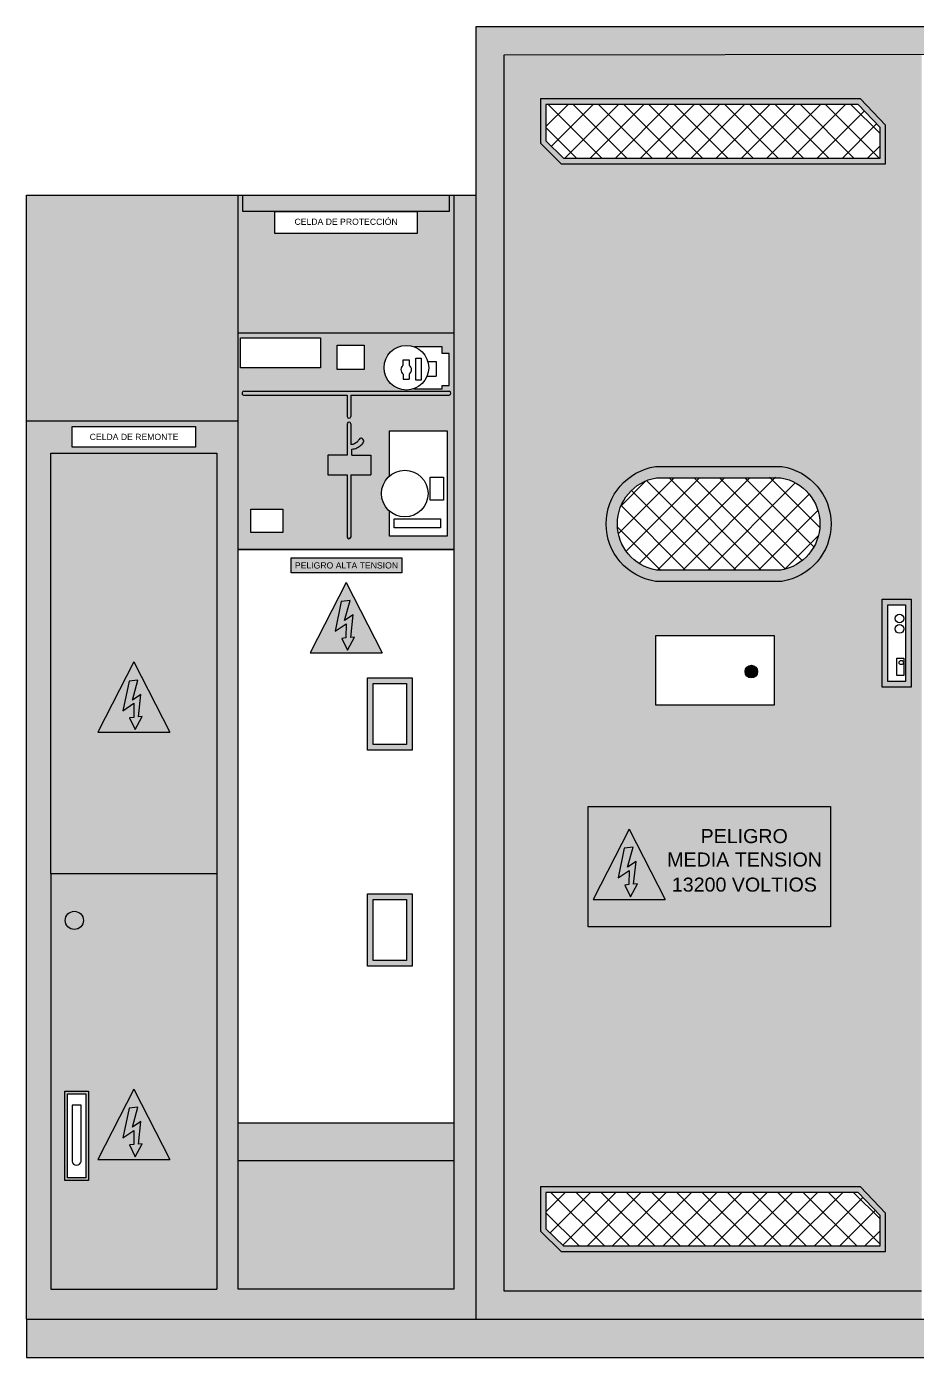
# Model space of a CAD drawing. Header units: metres. Extents: x 81 to 650, y -25 to 177.
# Drawn here: x 235.554 to 237.138, y 34.676 to 37.044 of the extents above; entities that cross this region are included whole.
import ezdxf

# ---------------------------------------------------------------- set-up
doc = ezdxf.new("R2010")
doc.units = ezdxf.units.M
doc.layers.add('EQUIPOS', color=7, linetype='Continuous', true_color=0xc7c7c7)
doc.layers.add('RE80', color=7, linetype='Continuous', lineweight=15)
doc.styles.add('ROMANS', font='arial.ttf')
pattern_1 = [(45, (150.3793699838491, -138.0478908031849), (-0.02245064030267288, 0.02245064030267288), []), (135, (150.3793699838491, -138.0478908031849), (-0.02245064030267288, -0.02245064030267288), [])]

msp = doc.modelspace()

# ---------------------------------------------------------------- hatches: boundary and pattern name
at = {"transparency": 33554687}
h = msp.add_hatch(color=256, dxfattribs=at)
h.dxf.hatch_style = 1
h.paths.add_polyline_path([(237.0830072694893, 36.86834268693443), (237.0382403667734, 36.91530922995264), (236.4685324828207, 36.91530922995264), (236.4685324828207, 36.83646927154896), (236.5056917099266, 36.79990516243629), (237.0830072694893, 36.79990516243629)])
h.paths.add_polyline_path([(236.4785324828207, 36.84065877211378), (236.4785324828207, 36.90530922995265), (237.0339570870636, 36.90530922995265), (237.0730072694893, 36.86434030064333), (237.0730072694893, 36.80990516243628), (236.5097866387147, 36.80990516243628)], flags=16)
h = msp.add_hatch(dxfattribs=at)
h.set_pattern_fill('ANSI37', color=256, scale=0.01)
h.set_pattern_definition(pattern_1)
h.paths.add_polyline_path([(237.0339570870636, 36.90530922995265), (236.4785324828207, 36.90530922995265), (236.4785324828207, 36.84065877211378), (236.5097866387147, 36.80990516243628), (237.0730072694893, 36.80990516243628), (237.0730072694893, 36.86434030064333)])
h = msp.add_hatch(color=102, dxfattribs=at)
h.dxf.hatch_style = 1
h.paths.add_polyline_path([(236.3064889460361, 36.74391573865506), (235.9391217756306, 36.74391573865506), (235.9391217756306, 36.71494223326943), (236.3064889460361, 36.71494223326943)])
h = msp.add_hatch(color=256, dxfattribs=at)
h.dxf.hatch_style = 1
h.paths.add_polyline_path([(236.3064576469755, 36.39490400174589), (235.9405605777322, 36.39490400174589, 1), (235.9414222704338, 36.38823458382842), (236.124573872288, 36.38823458382842), (236.124573872288, 36.35000212096384, 0.8736525840316934), (236.1312377152445, 36.34996097235413), (236.1312377152445, 36.38819343521868), (236.3064164983656, 36.38824015878947, 0.8736525840051664)])
h = msp.add_hatch(color=256, dxfattribs=at)
h.dxf.hatch_style = 1
edge = h.paths.add_edge_path()
edge.add_line((236.1670194155371, 36.28143616645548), (236.1330706203156, 36.28143616645548))
edge.add_line((236.1330706203156, 36.28143616645548), (236.1330706203156, 36.29206058188095))
edge.add_spline(control_points=[(236.1330706203156, 36.29206058188095), (236.1346454971145, 36.29224892178277), (236.1393271201459, 36.29280879822701), (236.1459906863037, 36.29593621308274), (236.1512757765374, 36.30056956011188), (236.1536178042597, 36.3042340996621), (236.1547420614943, 36.30720297202657), (236.1529078154449, 36.30967855504429), (236.1505159927561, 36.31189891082755), (236.1467301924179, 36.31103272687332), (236.1447623853236, 36.30720623888712), (236.140956311156, 36.30309188026374), (236.1359488412291, 36.30057054173307), (236.1323975634593, 36.30026858523462), (236.1313024200043, 36.30017546785422)], knot_values=[0, 0, 0, 0, 0.004744850400490663, 0.01410497692899105, 0.02157267402744764, 0.02540063675111798, 0.02728628536897899, 0.03053895252552371, 0.03368873879008212, 0.03656794321035224, 0.04062235776694156, 0.04599211527873268, 0.05337108997953751, 0.0566612340890307, 0.0566612340890307, 0.0566612340890307, 0.0566612340890307], degree=3, periodic=0)
edge.add_line((236.1313024200043, 36.30017546785419), (236.1313024200043, 36.33735050959106))
edge.add_arc((236.1279677110456, 36.33691966324025), 0.003362426566850112, 7.361865679523738, 171.9305511075677)
edge.add_line((236.1246385770479, 36.33739165820077), (236.1246385770479, 36.28143616645548))
edge.add_line((236.1246385770479, 36.28143616645548), (236.0905232819588, 36.28143616645548))
edge.add_line((236.0905232819588, 36.28143616645548), (236.0905232819588, 36.24642829648235))
edge.add_line((236.0905232819588, 36.24642829648235), (236.1246385770479, 36.24642829648235))
edge.add_line((236.1246385770479, 36.24642829648235), (236.1246385770479, 36.13549457645195))
edge.add_arc((236.1279732860066, 36.13592542280276), 0.003362426566849572, 187.3618656795237, 352.8459838771693)
edge.add_line((236.1313095359834, 36.1355066764477), (236.1313095359834, 36.24644039647816))
edge.add_line((236.1313095359834, 36.24644039647816), (236.1670194155371, 36.24644039647816))
edge.add_line((236.1670194155371, 36.24644039647816), (236.1670194155371, 36.28143616645548))
h = msp.add_hatch(color=256, dxfattribs=at)
h.dxf.hatch_style = 1
h.paths.add_polyline_path([(236.8982095323273, 36.26100024014312), (236.6733682337948, 36.26100024014312, 0.859913284335704), (236.6733682337948, 36.05680292269517), (236.8982095323273, 36.05680292269511, 0.8599132843357048)])
h.paths.add_polyline_path([(236.8966216486902, 36.24100024014311, -0.8451280162807256), (236.8966216486902, 36.07680292269512), (236.6749561174319, 36.07680292269518, -0.8451280162806809), (236.6749561174319, 36.24100024014311)], flags=16)
h = msp.add_hatch(dxfattribs=at)
h.set_pattern_fill('ANSI37', color=256, scale=0.01)
h.set_pattern_definition(pattern_1)
h.paths.add_polyline_path([(236.6749561174319, 36.24100024014311, 1), (236.702715699756, 36.07680292269517), (236.8966216486902, 36.07680292269512, 1), (236.8688620663661, 36.24100024014311)])
h = msp.add_hatch(color=2, dxfattribs=at)
h.dxf.hatch_style = 1
h.paths.add_polyline_path([(236.221920720832, 36.07166830692944), (236.221920720832, 36.09843176597411), (236.0249676389947, 36.09843176597411), (236.0249676389947, 36.07166830692944)])
h = msp.add_hatch(color=2, dxfattribs=at)
h.dxf.hatch_style = 1
h.paths.add_polyline_path([(236.1228053608334, 36.05495154716147), (236.0587252006103, 35.92972821301493), (236.1868855210564, 35.92972821301493)])
h.paths.add_polyline_path([(236.1032497027095, 35.968098814706), (236.1143155149269, 36.02101999028758), (236.1299950147189, 36.02268855597134), (236.12026105403, 35.98705952379461), (236.1354956885097, 35.99730011744413), (236.1309617802501, 35.95701317056046), (236.1379104371088, 35.95775262593443), (236.1252516517819, 35.93459264414278), (236.1153265296785, 35.95538567541956), (236.1225974796529, 35.95615942826734), (236.122986554246, 35.98135567224639)], flags=16)
h = msp.add_hatch(color=256, dxfattribs=at)
h.dxf.hatch_style = 1
h.paths.add_polyline_path([(236.1299950147189, 36.02268855597134), (236.1143155149269, 36.02101999028758), (236.1032497027095, 35.968098814706), (236.122986554246, 35.98135567224639), (236.1225974796529, 35.95615942826734), (236.1153265296785, 35.95538567541956), (236.1252516517819, 35.93459264414278), (236.1379104371088, 35.95775262593443), (236.1309617802501, 35.95701317056046), (236.1354956885097, 35.99730011744413), (236.12026105403, 35.98705952379461)])
h = msp.add_hatch(color=256, dxfattribs=at)
h.dxf.hatch_style = 1
h.paths.add_polyline_path([(237.1286687045765, 36.02516852452738), (237.0768784946752, 36.02516852452738), (237.0768784946752, 35.86838570468077), (237.1286687045765, 35.86838570468077)])
h.paths.add_polyline_path([(237.0868784946751, 36.01516852452738), (237.1186687045765, 36.01516852452738), (237.1186687045765, 35.87838570468077), (237.0868784946751, 35.87838570468077)], flags=16)
h.paths.add_polyline_path([(237.103147686047, 35.92005725760583), (237.1157133532492, 35.92005725760583), (237.1157133532492, 35.88955896599518), (237.103147686047, 35.88955896599518)], flags=0)
h.paths.add_polyline_path([(237.1145959178472, 35.91232547661636, -1), (237.1070668581461, 35.91232547661636, -1)], flags=0)
h.paths.add_polyline_path([(237.1000426022326, 35.97207118445701, -1), (237.1153744984487, 35.97207118445701, -1)], flags=0)
h.paths.add_polyline_path([(237.1000426022326, 35.99055995085016, -1), (237.1153744984487, 35.99055995085016, -1)], flags=0)
h = msp.add_hatch(color=2, dxfattribs=at)
h.dxf.hatch_style = 1
h.paths.add_polyline_path([(235.6809815098948, 35.78816590497814), (235.8091418303409, 35.78816590497814), (235.7450616701178, 35.91338923912468)])
h.paths.add_polyline_path([(235.725506011994, 35.82653650666921), (235.7365718242114, 35.8794576822508), (235.7522513240034, 35.88112624793456), (235.7425173633145, 35.84549721575783), (235.7577519977942, 35.85573780940734), (235.7532180895346, 35.81545086252368), (235.7601667463933, 35.81619031789765), (235.7475079610663, 35.793030336106), (235.737582838963, 35.81382336738278), (235.7448537889374, 35.81459712023056), (235.7452428635304, 35.83979336420961)], flags=16)
h = msp.add_hatch(color=256, dxfattribs=at)
h.dxf.hatch_style = 1
h.paths.add_polyline_path([(236.8552846357221, 35.89629128091696, 1), (236.832901872475, 35.89629128091696, 1)])
h = msp.add_hatch(color=256, dxfattribs=at)
h.dxf.hatch_style = 1
h.paths.add_polyline_path([(235.725506011994, 35.82653650666921), (235.7452428635304, 35.83979336420961), (235.7448537889374, 35.81459712023056), (235.737582838963, 35.81382336738278), (235.7475079610663, 35.793030336106), (235.7601667463933, 35.81619031789765), (235.7532180895346, 35.81545086252368), (235.7577519977942, 35.85573780940734), (235.7425173633145, 35.84549721575783), (235.7522513240034, 35.88112624793456), (235.7365718242114, 35.8794576822508)])
h = msp.add_hatch(color=256, dxfattribs=at)
h.dxf.hatch_style = 1
h.paths.add_polyline_path([(236.2402791029142, 35.88524822020474), (236.1612014583839, 35.88524822020474), (236.1612014583839, 35.75652335947541), (236.2402791029142, 35.75652335947541)])
h.paths.add_polyline_path([(236.1712014583838, 35.87524822020475), (236.2302791029142, 35.87524822020475), (236.2302791029142, 35.7665233594754), (236.1712014583838, 35.7665233594754)], flags=16)
h = msp.add_hatch(color=2, dxfattribs=at)
h.dxf.hatch_style = 1
h.paths.add_polyline_path([(236.5536730552642, 35.44186793910393), (236.9848532919016, 35.44186793910393), (236.9848532919016, 35.65612668762975), (236.5536730552642, 35.65612668762975)])
h.paths.add_polyline_path([(236.6264462207455, 35.61599102467932), (236.6905263809685, 35.49076769053278), (236.5623660605224, 35.49076769053278)], flags=16)
h.paths.add_polyline_path([(236.6179563748391, 35.58205946780544), (236.6336358746311, 35.58372803348919), (236.6239019139421, 35.54809900131247), (236.6391365484218, 35.55833959496198), (236.6346026401622, 35.51805264807831), (236.641551297021, 35.51879210345228), (236.628892511694, 35.49563212166063), (236.6189673895907, 35.51642515293742), (236.6262383395651, 35.51719890578519), (236.6266274141581, 35.54239514976425), (236.6068905626217, 35.52913829222385)], flags=0)
h = msp.add_hatch(color=2, dxfattribs=at)
h.dxf.hatch_style = 1
h.paths.add_polyline_path([(236.6264462207455, 35.61599102467932), (236.5623660605224, 35.49076769053278), (236.6905263809685, 35.49076769053278)])
h.paths.add_polyline_path([(236.6068905626217, 35.52913829222385), (236.6179563748391, 35.58205946780544), (236.6336358746311, 35.58372803348919), (236.6239019139421, 35.54809900131247), (236.6391365484218, 35.55833959496198), (236.6346026401622, 35.51805264807831), (236.641551297021, 35.51879210345228), (236.628892511694, 35.49563212166063), (236.6189673895907, 35.51642515293742), (236.6262383395651, 35.51719890578519), (236.6266274141581, 35.54239514976425)], flags=16)
h = msp.add_hatch(color=256, dxfattribs=at)
h.dxf.hatch_style = 1
h.paths.add_polyline_path([(236.6391365484218, 35.55833959496198), (236.6239019139421, 35.54809900131247), (236.6336358746311, 35.58372803348919), (236.6179563748391, 35.58205946780544), (236.6068905626217, 35.52913829222385), (236.6266274141581, 35.54239514976425), (236.6262383395651, 35.51719890578519), (236.6189673895907, 35.51642515293742), (236.628892511694, 35.49563212166063), (236.641551297021, 35.51879210345228), (236.6346026401622, 35.51805264807831)])
h = msp.add_hatch(color=256, dxfattribs=at)
h.dxf.hatch_style = 1
h.paths.add_polyline_path([(236.2402791029142, 35.50083786803183), (236.1612014583839, 35.50083786803183), (236.1612014583839, 35.3721130073025), (236.2402791029142, 35.3721130073025)])
h.paths.add_polyline_path([(236.1712014583838, 35.49083786803184), (236.2302791029142, 35.49083786803184), (236.2302791029142, 35.38211300730249), (236.1712014583838, 35.38211300730249)], flags=16)
h = msp.add_hatch(color=256, dxfattribs=at)
h.dxf.hatch_style = 1
h.paths.add_polyline_path([(235.6230301487518, 35.45352799218477, 1), (235.655376415105, 35.45352799218477, 1)])
h = msp.add_hatch(color=256, dxfattribs=at)
h.dxf.hatch_style = 1
h.paths.add_polyline_path([(235.6646271460117, 35.14991942019321), (235.6220983946579, 35.14991942019321), (235.6220983946579, 34.9905379176663), (235.6646271460117, 34.9905379176663)])
h.paths.add_polyline_path([(235.6596271460117, 35.14491942019322), (235.6596271460117, 34.9955379176663), (235.6270983946579, 34.9955379176663), (235.6270983946579, 35.14491942019322)], flags=16)
h.paths.add_polyline_path([(235.6512749769681, 35.12496169575115), (235.6512749769681, 35.02468211609778, -0.8191559307751446), (235.6350080541962, 35.02468211609778), (235.6350080541962, 35.12496169575115)], flags=0)
h = msp.add_hatch(color=2, dxfattribs=at)
h.dxf.hatch_style = 1
h.paths.add_polyline_path([(235.6809815098948, 35.02822753492569), (235.8091418303409, 35.02822753492569), (235.7450616701178, 35.15345086907223)])
h.paths.add_polyline_path([(235.725506011994, 35.06659813661676), (235.7365718242114, 35.11951931219835), (235.7522513240034, 35.12118787788211), (235.7425173633145, 35.08555884570538), (235.7577519977942, 35.09579943935489), (235.7532180895346, 35.05551249247122), (235.7601667463933, 35.0562519478452), (235.7475079610663, 35.03309196605355), (235.737582838963, 35.05388499733033), (235.7448537889374, 35.05465875017811), (235.7452428635304, 35.07985499415716)], flags=16)
h = msp.add_hatch(color=256, dxfattribs=at)
h.dxf.hatch_style = 1
h.paths.add_polyline_path([(235.725506011994, 35.06659813661676), (235.7452428635304, 35.07985499415716), (235.7448537889374, 35.05465875017811), (235.737582838963, 35.05388499733033), (235.7475079610663, 35.03309196605355), (235.7601667463933, 35.0562519478452), (235.7532180895346, 35.05551249247122), (235.7577519977942, 35.09579943935489), (235.7425173633145, 35.08555884570538), (235.7522513240034, 35.12118787788211), (235.7365718242114, 35.11951931219835)])
h = msp.add_hatch(color=256, dxfattribs=at)
h.dxf.hatch_style = 1
h.paths.add_polyline_path([(236.3145867828614, 35.09343712154498), (235.9310239388053, 35.09343712154498), (235.9310239388053, 35.02644854625157), (236.3145867828614, 35.02644854625157)])
h = msp.add_hatch(color=256, dxfattribs=at)
h.dxf.hatch_style = 1
h.paths.add_polyline_path([(237.0382403667734, 34.9796487353766), (236.4685324828207, 34.9796487353766), (236.4685324828207, 34.90080877697292), (236.5056917099266, 34.86424466786025), (237.0830072694893, 34.86424466786025), (237.0830072694893, 34.93268219235839)])
h.paths.add_polyline_path([(237.0339570870636, 34.96964873537661), (237.0730072694893, 34.92867980606729), (237.0730072694893, 34.87424466786024), (236.5097866387147, 34.87424466786024), (236.4785324828207, 34.90499827753774), (236.4785324828207, 34.96964873537661)], flags=16)
h = msp.add_hatch(dxfattribs=at)
h.set_pattern_fill('ANSI37', color=256, scale=0.01)
h.set_pattern_definition(pattern_1)
h.paths.add_polyline_path([(237.0339570870636, 34.96964873537661), (236.4785324828207, 34.96964873537661), (236.4785324828207, 34.90499827753774), (236.5097866387147, 34.87424466786024), (237.0730072694893, 34.87424466786024), (237.0730072694893, 34.92867980606729)])
at = {"layer": 'EQUIPOS', "transparency": 33554687}
h = msp.add_hatch(color=256, dxfattribs=at)
h.dxf.hatch_style = 1
h.paths.add_polyline_path([(237.1468734495643, 36.99501712966149), (236.4042242064506, 36.99391573865506), (236.4042242064506, 36.74391573865506), (236.4042242064506, 34.79391573865507), (237.1468734495643, 34.79391573865507)], flags=17)
h.paths.add_polyline_path([(236.5056917099266, 36.79990516243629), (236.4685324828207, 36.83646927154896), (236.4685324828207, 36.91530922995264), (237.0382403667734, 36.91530922995264), (237.0830072694893, 36.86834268693443), (237.0830072694893, 36.79990516243629)], flags=16)
h.paths.add_polyline_path([(236.5097866387147, 36.80990516243628), (236.4785324828207, 36.84065877211378), (236.4785324828207, 36.90530922995265), (237.0339570870636, 36.90530922995265), (237.0730072694893, 36.86434030064333), (237.0730072694893, 36.80990516243628)], flags=0)
edge = h.paths.add_edge_path(flags=16)
edge.add_line((236.6733682337948, 36.26100024014312), (236.8982095323273, 36.26100024014312))
edge.add_arc((236.8827418575281, 36.15890158141912), 0.1032636677487939, -81.3853496685656, 81.3853496685656, ccw=False)
edge.add_line((236.8982095323273, 36.05680292269511), (236.6733682337948, 36.05680292269517))
edge.add_arc((236.688835908594, 36.15890158141914), 0.1032636677487658, 98.61465033143668, 261.38534966856326, ccw=False)
edge = h.paths.add_edge_path(flags=0)
edge.add_line((236.6749561174319, 36.24100024014311), (236.8966216486902, 36.24100024014311))
edge.add_arc((236.8827418575281, 36.15890158141912), 0.08326366774879478, -80.40417783940842, 80.40417783940842, ccw=False)
edge.add_line((236.8966216486902, 36.07680292269512), (236.6749561174319, 36.07680292269518))
edge.add_arc((236.6888359085939, 36.15890158141914), 0.08326366774876201, 99.59582216059482, 260.40417783942445, ccw=False)
h.paths.add_polyline_path([(236.6741463226911, 35.96035620815911), (236.8847474214251, 35.96035620815911), (236.8847474214251, 35.83653953721938), (236.6741463226911, 35.83653953721938)], flags=16)
edge = h.paths.add_edge_path(flags=0)
edge.add_arc((236.8440932540985, 35.89629128091696), 0.01119138162357558, 0, 360)
h.paths.add_polyline_path([(237.0768784946752, 36.02516852452738), (237.1286687045765, 36.02516852452738), (237.1286687045765, 35.86838570468077), (237.0768784946752, 35.86838570468077)], flags=16)
h.paths.add_polyline_path([(237.0868784946751, 36.01516852452738), (237.1186687045765, 36.01516852452738), (237.1186687045765, 35.87838570468077), (237.0868784946751, 35.87838570468077)], flags=0)
edge = h.paths.add_edge_path(flags=0)
edge.add_arc((237.1077085503406, 35.99055995085017), 0.007665948108041221, 0, 360)
edge = h.paths.add_edge_path(flags=0)
edge.add_arc((237.1077085503406, 35.97207118445702), 0.007665948108041221, 0, 360)
h.paths.add_polyline_path([(237.103147686047, 35.92005725760583), (237.1157133532492, 35.92005725760583), (237.1157133532492, 35.88955896599518), (237.103147686047, 35.88955896599518)], flags=0)
edge = h.paths.add_edge_path(flags=0)
edge.add_arc((237.1108313879967, 35.91232547661637), 0.003764529850542431, 0, 360)
h.paths.add_polyline_path([(236.9848532919016, 35.65612668762975), (236.9848532919016, 35.44186793910393), (236.5536730552642, 35.44186793910393), (236.5536730552642, 35.65612668762975)], flags=16)
h.paths.add_polyline_path([(236.6264462207455, 35.61599102467932), (236.6905263809685, 35.49076769053278), (236.5623660605224, 35.49076769053278)], flags=0)
h.paths.add_polyline_path([(236.6336358746311, 35.58372803348919), (236.6239019139421, 35.54809900131247), (236.6391365484218, 35.55833959496198), (236.6346026401622, 35.51805264807831), (236.641551297021, 35.51879210345228), (236.628892511694, 35.49563212166063), (236.6189673895907, 35.51642515293742), (236.6262383395651, 35.51719890578519), (236.6266274141581, 35.54239514976425), (236.6068905626217, 35.52913829222385), (236.6179563748391, 35.58205946780544)], flags=0)
h.paths.add_polyline_path([(237.0382403667734, 34.9796487353766), (237.0830072694893, 34.93268219235839), (237.0830072694893, 34.86424466786025), (236.5056917099266, 34.86424466786025), (236.4685324828207, 34.90080877697292), (236.4685324828207, 34.9796487353766)], flags=16)
h.paths.add_polyline_path([(237.0339570870636, 34.96964873537661), (237.0730072694893, 34.92867980606729), (237.0730072694893, 34.87424466786024), (236.5097866387147, 34.87424466786024), (236.4785324828207, 34.90499827753774), (236.4785324828207, 34.96964873537661)], flags=0)
h.paths.add_polyline_path([(236.4042242064506, 36.99391573865506), (238.342774917841, 36.99679071946038), (238.3426400779776, 34.79391573865507), (237.5488996899039, 34.79391573865507), (237.5488996899039, 34.74379364286108), (238.3926370068936, 34.74374199697758), (238.3927779688468, 37.04384164080173), (236.3542242064506, 37.04384164080173), (236.3542242064506, 36.74391573865506), (236.3542242064506, 34.74386676997018), (237.1468734495643, 34.74381825123142), (237.1468734495643, 34.79391573865507), (236.4042242064506, 34.79391573865507), (236.4042242064506, 36.74391573865506)])
h.paths.add_polyline_path([(236.6962871461462, 35.47799834249989), (236.9669897382335, 35.47799834249989), (236.9669897382335, 35.52951607783413), (236.6962871461462, 35.52951607783413)], flags=0)
h.paths.add_polyline_path([(236.6913345767202, 35.53132394657305), (236.9793802793122, 35.53132394657305), (236.9793802793122, 35.62495173193003), (236.6913345767202, 35.62495173193003)], flags=0)
h = msp.add_hatch(color=256, dxfattribs=at)
h.dxf.hatch_style = 1
h.paths.add_polyline_path([(235.9310239388053, 36.74391573865506), (235.5542242064506, 36.74391573865506), (235.5542242064506, 36.34249797400307), (235.9310239388053, 36.34249797400307)])
h = msp.add_hatch(color=256, dxfattribs=at)
h.dxf.hatch_style = 1
h.paths.add_polyline_path([(235.5542242064506, 36.34249797400307), (235.5542242064506, 34.74391573865506), (236.3542242064506, 34.74386676997018), (236.3542242064506, 36.74391573865506), (236.3145867828614, 36.74391573865506), (236.3145867828614, 36.11369139734995), (236.3145867828614, 34.79764101743848), (235.9310239388053, 34.79764101743848), (235.9310239388053, 36.11369139734995), (235.9310239388053, 36.34249797400307)])
h.paths.add_polyline_path([(235.5973337709396, 36.28512520059911), (235.892789569296, 36.28512520059911), (235.892789569296, 35.53665433216378), (235.892789569296, 34.79764101743848), (235.5973337709396, 34.79764101743848), (235.5973337709396, 35.53665433216378)], flags=16)
h.paths.add_polyline_path([(235.6351479926881, 36.33216567994091), (235.8549753475476, 36.33216567994091), (235.8549753475476, 36.29545749466126), (235.6351479926881, 36.29545749466126)], flags=16)
h.paths.add_polyline_path([(235.7450616701178, 35.91338923912468), (235.8091418303409, 35.78816590497814), (235.6809815098948, 35.78816590497814)], flags=0)
h.paths.add_polyline_path([(235.7365718242114, 35.8794576822508), (235.7522513240034, 35.88112624793456), (235.7425173633145, 35.84549721575783), (235.7577519977942, 35.85573780940734), (235.7532180895346, 35.81545086252368), (235.7601667463933, 35.81619031789765), (235.7475079610663, 35.793030336106), (235.737582838963, 35.81382336738278), (235.7448537889374, 35.81459712023056), (235.7452428635304, 35.83979336420961), (235.725506011994, 35.82653650666921)], flags=0)
h.paths.add_polyline_path([(235.655376415105, 35.45352799218477, -1), (235.6230301487518, 35.45352799218477, -1)], flags=0)
h.paths.add_polyline_path([(235.6220983946579, 35.14991942019321), (235.6646271460117, 35.14991942019321), (235.6646271460117, 34.9905379176663), (235.6220983946579, 34.9905379176663)], flags=0)
h.paths.add_polyline_path([(235.6270983946579, 35.14491942019322), (235.6596271460117, 35.14491942019322), (235.6596271460117, 34.9955379176663), (235.6270983946579, 34.9955379176663)], flags=0)
h.paths.add_polyline_path([(235.6350080541962, 35.12496169575115), (235.6512749769681, 35.12496169575115), (235.6512749769681, 35.02468211609778, -0.8191559307751446), (235.6350080541962, 35.02468211609778)], flags=0)
h.paths.add_polyline_path([(235.6637338812185, 36.30226676218494), (235.8271956820371, 36.30226676218494), (235.8271956820371, 36.324934565732), (235.6637338812185, 36.324934565732)], flags=8)
h = msp.add_hatch(color=256, dxfattribs=at)
h.dxf.hatch_style = 1
h.paths.add_polyline_path([(236.3145867828614, 36.74391573865506), (236.3064889460361, 36.74391573865506), (236.3064889460361, 36.71494223326943), (236.2493815370584, 36.71494223326943), (236.2493815370584, 36.67564041237156), (235.9962291846083, 36.67564041237156), (235.9962291846083, 36.71494223326943), (235.9391217756306, 36.71494223326943), (235.9391217756306, 36.74391573865506), (235.9310239388053, 36.74391573865506), (235.9310239388053, 36.49907172921382), (236.3145867828614, 36.49907172921382)])
h = msp.add_hatch(color=256, dxfattribs=at)
h.dxf.hatch_style = 1
h.paths.add_polyline_path([(236.3145867828614, 36.49907172921382), (235.9310239388053, 36.49907172921382), (235.9310239388053, 36.11369139734995), (236.3145867828614, 36.11369139734995)])
edge = h.paths.add_edge_path(flags=16)
edge.add_line((236.0905232819588, 36.28143616645548), (236.1246385770479, 36.28143616645548))
edge.add_line((236.1246385770479, 36.28143616645548), (236.1246385770479, 36.33739165820077))
edge.add_arc((236.1279677110456, 36.33691966324025), 0.003362426566850112, 7.361865679523703, 171.9305511075677, ccw=False)
edge.add_line((236.1313024200043, 36.33735050959106), (236.1313024200043, 36.30017546785422))
edge.add_spline(control_points=[(236.1313024200043, 36.30017546785422), (236.1323975634593, 36.3002685852346), (236.1359488412291, 36.30057054173304), (236.1409563111561, 36.30309188026376), (236.1447623853235, 36.30720623888713), (236.1467301924179, 36.31103272687332), (236.1505159927561, 36.31189891082757), (236.1529078154448, 36.30967855504429), (236.1547420614944, 36.30720297202663), (236.1536178042597, 36.30423409966208), (236.1512757765374, 36.30056956011188), (236.1459906863036, 36.29593621308274), (236.1393271201459, 36.29280879822702), (236.1346454971145, 36.29224892178281), (236.1330706203156, 36.29206058188095)], knot_values=[0, 0, 0, 0, 0.003290144109493193, 0.01066911881029802, 0.01603887632208915, 0.02009329087867846, 0.02297249529896252, 0.02612228156352093, 0.02937494872005907, 0.03126059733792007, 0.03508856006159043, 0.04255625716005752, 0.05191638368855791, 0.05666123408903453, 0.05666123408903453, 0.05666123408903453, 0.05666123408903453], degree=3, periodic=0)
edge.add_line((236.1330706203156, 36.29206058188095), (236.1330706203156, 36.28143616645548))
edge.add_line((236.1330706203156, 36.28143616645548), (236.1670194155371, 36.28143616645548))
edge.add_line((236.1670194155371, 36.28143616645548), (236.1670194155371, 36.24644039647816))
edge.add_line((236.1670194155371, 36.24644039647816), (236.1313095359834, 36.24644039647816))
edge.add_line((236.1313095359834, 36.24644039647816), (236.1313095359834, 36.1355066764477))
edge.add_arc((236.1279732860066, 36.13592542280276), 0.003362426566842412, 187.3618656795237, 352.8459838771392, ccw=False)
edge.add_line((236.1246385770479, 36.13549457645195), (236.1246385770479, 36.24642829648235))
edge.add_line((236.1246385770479, 36.24642829648235), (236.0905232819588, 36.24642829648235))
edge.add_line((236.0905232819588, 36.24642829648235), (236.0905232819588, 36.28143616645548))
h.paths.add_polyline_path([(236.0100020587811, 36.1852490464405), (236.0100020587811, 36.14400825070334), (235.9531042694265, 36.14400825070334), (235.9531042694265, 36.1852490464405)], flags=16)
h.paths.add_polyline_path([(235.9414222704338, 36.38823458382842, -1), (235.9405605777322, 36.39490400174589), (236.3064576469755, 36.39490400174589, -0.873652584005168), (236.3064164983656, 36.38824015878947), (236.1312377152445, 36.38819343521868), (236.1312377152445, 36.34996097235413, -0.8736525840316851), (236.124573872288, 36.35000212096384), (236.124573872288, 36.38823458382842)], flags=16)
h.paths.add_polyline_path([(236.1998204890767, 36.2439700717699), (236.1998204890767, 36.32444204519936), (236.3029850898536, 36.32444204519936), (236.3029850898536, 36.13733430307968), (236.1998204890767, 36.13733430307968), (236.1998204890767, 36.18183530182946, -0.2147873009421256), (236.1858292641889, 36.21290268679968, -0.2147873009421256)], flags=16)
h.paths.add_polyline_path([(235.9348123782891, 36.43642268962924), (235.9348123782891, 36.49012563816598), (236.0772087088747, 36.49012563816598), (236.0772087088747, 36.43642268962924)], flags=16)
h.paths.add_polyline_path([(236.1069338837908, 36.43358679001949), (236.1069338837908, 36.47703826140969), (236.1547825406153, 36.47703826140969), (236.1547825406153, 36.43358679001949)], flags=16)
h.paths.add_polyline_path([(236.2082784004822, 36.16785699772095), (236.2906291471252, 36.16785699772095), (236.2906291471252, 36.15216217110617), (236.2082784004822, 36.15216217110617)], flags=0)
h.paths.add_polyline_path([(236.1903096364647, 36.43691985545479, -0.5268539013026025), (236.2444473209966, 36.4740368008238), (236.2937307028441, 36.4740368008238), (236.2937307028441, 36.46240577618414), (236.3062073391662, 36.46240577618414), (236.3062073391662, 36.40523748766373), (236.2935979203527, 36.40523748766373), (236.2935979203527, 36.39943589672089), (236.2434589559961, 36.39943589672089, -0.5184205999322712)], flags=16)
h.paths.add_polyline_path([(236.2245875363735, 36.41681552789123), (236.2245875363735, 36.42554938392584, -0.5427585125799357), (236.2245875363735, 36.44143535936962), (236.2245875363735, 36.45123032287472), (236.2351775584299, 36.45123032287472), (236.2351775584299, 36.44125555625974, -0.5209790225333802), (236.2351775584299, 36.42572918703572), (236.2351775584299, 36.41681552789123)], flags=0)
h.paths.add_polyline_path([(236.2725293026722, 36.24233819071821), (236.296293541044, 36.24233819071821), (236.296293541044, 36.20095344999118), (236.2725293026722, 36.20095344999118)], flags=0)
h.paths.add_polyline_path([(236.2467670109946, 36.4148049586762), (236.2467670109946, 36.45371727872487), (236.2562860402675, 36.45371727872487), (236.2562860402675, 36.4148049586762)], flags=0)
h = msp.add_hatch(color=256, dxfattribs=at)
h.dxf.hatch_style = 1
h.paths.add_polyline_path([(235.892789569296, 36.28512520059911), (235.5973337709396, 36.28512520059911), (235.5973337709396, 35.53665433216378), (235.892789569296, 35.53665433216378)])
h.paths.add_polyline_path([(235.7450616701178, 35.91338923912468), (235.8091418303409, 35.78816590497814), (235.6809815098948, 35.78816590497814)], flags=16)
h.paths.add_polyline_path([(235.7365718242114, 35.8794576822508), (235.7522513240034, 35.88112624793456), (235.7425173633145, 35.84549721575783), (235.7577519977942, 35.85573780940734), (235.7532180895346, 35.81545086252368), (235.7601667463933, 35.81619031789765), (235.7475079610663, 35.793030336106), (235.737582838963, 35.81382336738278), (235.7448537889374, 35.81459712023056), (235.7452428635304, 35.83979336420961), (235.725506011994, 35.82653650666921)], flags=0)
h = msp.add_hatch(color=256, dxfattribs=at)
h.dxf.hatch_style = 1
h.paths.add_polyline_path([(235.892789569296, 35.53665433216378), (235.5973337709396, 35.53665433216378), (235.5973337709396, 34.79764101743848), (235.892789569296, 34.79764101743848)])
h.paths.add_polyline_path([(235.6646271460117, 35.14991942019321), (235.6646271460117, 34.9905379176663), (235.6220983946579, 34.9905379176663), (235.6220983946579, 35.14991942019321)], flags=16)
h.paths.add_polyline_path([(235.6596271460117, 35.14491942019322), (235.6596271460117, 34.9955379176663), (235.6270983946579, 34.9955379176663), (235.6270983946579, 35.14491942019322)], flags=0)
h.paths.add_polyline_path([(235.6512749769681, 35.12496169575115), (235.6512749769681, 35.02468211609778, -0.8191559307751446), (235.6350080541962, 35.02468211609778), (235.6350080541962, 35.12496169575115)], flags=0)
h.paths.add_polyline_path([(235.6230301487518, 35.45352799218477, -1), (235.655376415105, 35.45352799218477, -1)], flags=16)
h = msp.add_hatch(color=256, dxfattribs=at)
h.dxf.hatch_style = 1
h.paths.add_polyline_path([(236.3145867828614, 35.02644854625157), (235.9310239388053, 35.02644854625157), (235.9310239388053, 34.79764101743848), (236.3145867828614, 34.79764101743848)])
h = msp.add_hatch(color=256, dxfattribs=at)
h.dxf.hatch_style = 1
h.paths.add_polyline_path([(238.3926370068935, 34.74374199697758), (235.5542242064506, 34.74391573865506), (235.5542242064506, 34.6759852637033), (238.3926370068935, 34.6759852637033)])

# ---------------------------------------------------------------- linework, layer by layer
for p, q in [((236.3542242064506, 36.74391573865506), (236.3542242064506, 37.04384164080173)), ((236.4042242064506, 36.99391573865506), (238.342774917841, 36.99679071946038)), ((236.4042242064506, 36.74391573865506), (236.4042242064506, 36.99391573865506)), ((235.5542242064506, 36.74391573865506), (236.3542242064506, 36.74391573865506)), ((235.9310239388053, 36.11369139734995), (235.9310239388053, 36.74391573865506)), ((236.3145867828614, 36.74391573865506), (236.3145867828614, 36.11369139734995)), ((236.3542242064506, 34.74384153082889), (236.3542242064506, 36.74391573865506)), ((236.4042242064506, 34.79391573865507), (236.4042242064506, 36.74391573865506)), ((235.9310239388053, 36.49907172921382), (236.3145867828614, 36.49907172921382)), ((236.3145867828614, 36.11369139734995), (235.9310239388053, 36.11369139734995)), ((237.1468734495643, 34.79391573865507), (236.4042242064506, 34.79391573865507))]:
    msp.add_line(p, q)
for points in [[(236.3542242064506, 37.04384164080173), (238.3927779688468, 37.04384164080173)], [(235.5542242064506, 34.74391573865506), (235.5542242064506, 36.74391573865506)], [(236.2434589559961, 36.39943589672089), (236.2935979203527, 36.39943589672089), (236.2935979203527, 36.40523748766373), (236.3062073391662, 36.40523748766373), (236.3062073391662, 36.46240577618414), (236.2937307028441, 36.46240577618414), (236.2937307028441, 36.4740368008238), (236.2444473209966, 36.4740368008238)], [(236.2245875363735, 36.44143535936959), (236.2245875363735, 36.45123032287472), (236.2351775584299, 36.45123032287472), (236.2351775584299, 36.44125555625973)], [(236.268390867699, 36.44775631926575), (236.2833087526296, 36.44775631926575), (236.2833087526296, 36.42208091470133)], [(236.2245875363735, 36.42554938392587), (236.2245875363735, 36.41681552789123), (236.2351775584299, 36.41681552789123)], [(236.2351775584299, 36.42572918703573), (236.2351775584299, 36.41681552789123)], [(236.2670245077352, 36.42208091470133), (236.2833087526296, 36.42208091470133)], [(235.9405605777322, 36.39490400174589), (236.3064576469753, 36.39490400174589)], [(235.9414222704338, 36.38823458382842), (236.124573872288, 36.38823458382842), (236.124573872288, 36.35000212096384)], [(236.1312377152445, 36.38819343521868), (236.3064164983656, 36.38824015878947)], [(236.1312377152445, 36.38819343521868), (236.1312377152445, 36.3499609723541)], [(235.5542242064506, 36.34249797400307), (235.9310239388053, 36.34249797400307)], [(236.1246385770479, 36.33733814928814), (236.1246385770479, 36.28143616645548), (236.0905232819588, 36.28143616645548), (236.0905232819588, 36.24642829648235), (236.1246385770479, 36.24642829648235)], [(236.1313024200043, 36.33735050959106), (236.1313024200043, 36.30017546785422)], [(236.1998204890767, 36.24397007176989), (236.1998204890767, 36.32444204519936), (236.3029850898536, 36.32444204519936), (236.3029850898536, 36.13733430307968), (236.1998204890767, 36.13733430307968), (236.1998204890767, 36.18183530182947)], [(236.1330706203156, 36.28143616645548), (236.1330706203156, 36.29206058188095)], [(236.1330706203156, 36.28143616645548), (236.1670194155371, 36.28143616645548), (236.1670194155371, 36.24644039647816)], [(236.1246385770479, 36.24642829648235), (236.1246385770479, 36.13549457645195)], [(236.1313095359834, 36.24644039647816), (236.1313095359834, 36.13550667644776)], [(236.1313095359834, 36.24644039647816), (236.1670194155371, 36.24644039647816)], [(236.1228053608334, 36.05495154716147), (236.0587252006103, 35.92972821301493)], [(236.1228053608334, 36.05495154716147), (236.1868855210564, 35.92972821301493)], [(236.0587252006103, 35.92972821301493), (236.1868855210564, 35.92972821301493)], [(235.7450616701178, 35.91338923912468), (235.6809815098948, 35.78816590497814)], [(235.7450616701178, 35.91338923912468), (235.8091418303409, 35.78816590497814)], [(235.6809815098948, 35.78816590497814), (235.8091418303409, 35.78816590497814)], [(236.6264462207455, 35.61599102467932), (236.5623660605224, 35.49076769053278)], [(236.6264462207455, 35.61599102467932), (236.6905263809685, 35.49076769053278)], [(235.5973337709396, 35.53665433216378), (235.5973337709396, 34.79764101743848), (235.892789569296, 34.79764101743848)], [(235.892789569296, 35.53665433216378), (235.892789569296, 34.79764101743848)], [(236.5623660605224, 35.49076769053278), (236.6905263809685, 35.49076769053278)], [(235.7450616701178, 35.15345086907223), (235.6809815098948, 35.02822753492569)], [(235.7450616701178, 35.15345086907223), (235.8091418303409, 35.02822753492569)], [(235.9310239388053, 35.09343712154498), (236.3145867828614, 35.09343712154498)], [(235.6809815098948, 35.02822753492569), (235.8091418303409, 35.02822753492569)], [(235.9310239388053, 35.02644854625157), (236.3145867828614, 35.02644854625157)], [(235.5542242064506, 34.74391573865506), (238.3926370068935, 34.74374199697758)], [(235.5542242064506, 34.74374199697758), (235.5542242064506, 34.6759852637033), (238.3926370068935, 34.6759852637033)]]:
    msp.add_lwpolyline(points)
for points in [[(237.0830072694893, 36.86834268693443), (237.0382403667734, 36.91530922995264), (236.4685324828207, 36.91530922995264), (236.4685324828207, 36.83646927154896), (236.5056917099266, 36.79990516243629), (237.0830072694893, 36.79990516243629)], [(237.0730072694893, 36.86434030064333), (237.0339570870636, 36.90530922995265), (236.4785324828207, 36.90530922995265), (236.4785324828207, 36.84065877211378), (236.5097866387147, 36.80990516243628), (237.0730072694893, 36.80990516243628)], [(235.9391217756306, 36.74391573865506), (236.3064889460361, 36.74391573865506), (236.3064889460361, 36.71494223326943), (235.9391217756306, 36.71494223326943)], [(235.9962291846083, 36.71494223326943), (236.2493815370584, 36.71494223326943), (236.2493815370584, 36.67564041237156), (235.9962291846083, 36.67564041237156)], [(235.9348123782891, 36.49012563816598), (236.0772087088747, 36.49012563816598), (236.0772087088747, 36.43642268962924), (235.9348123782891, 36.43642268962924)], [(236.1069338837908, 36.47703826140969), (236.1547825406153, 36.47703826140969), (236.1547825406153, 36.43358679001949), (236.1069338837908, 36.43358679001949)], [(236.2467670109946, 36.45371727872487), (236.2562860402675, 36.45371727872487), (236.2562860402675, 36.4148049586762), (236.2467670109946, 36.4148049586762)], [(235.6351479926881, 36.33216567994091), (235.8549753475476, 36.33216567994091), (235.8549753475476, 36.29545749466126), (235.6351479926881, 36.29545749466126)], [(235.5973337709396, 36.28512520059911), (235.892789569296, 36.28512520059911), (235.892789569296, 35.53665433216378), (235.5973337709396, 35.53665433216378)], [(236.2725293026722, 36.24233819071821), (236.296293541044, 36.24233819071821), (236.296293541044, 36.20095344999118), (236.2725293026722, 36.20095344999118)], [(235.9531042694265, 36.1852490464405), (236.0100020587811, 36.1852490464405), (236.0100020587811, 36.14400825070334), (235.9531042694265, 36.14400825070334)], [(236.2082784004822, 36.16785699772095), (236.2906291471252, 36.16785699772095), (236.2906291471252, 36.15216217110617), (236.2082784004822, 36.15216217110617)], [(235.9310239388053, 36.11369139734995), (236.3145867828614, 36.11369139734995), (236.3145867828614, 34.79764101743848), (235.9310239388053, 34.79764101743848)], [(236.0249676389947, 36.09843176597411), (236.221920720832, 36.09843176597411), (236.221920720832, 36.07166830692944), (236.0249676389947, 36.07166830692944)], [(236.1379104371088, 35.95775262593443), (236.1309617802501, 35.95701317056046), (236.1354956885097, 35.99730011744413), (236.12026105403, 35.98705952379461), (236.1299950147189, 36.02268855597134), (236.1143155149269, 36.02101999028758), (236.1032497027095, 35.968098814706), (236.122986554246, 35.98135567224639), (236.1225974796529, 35.95615942826734), (236.1153265296785, 35.95538567541956), (236.1252516517819, 35.93459264414278)], [(237.0768784946752, 36.02516852452738), (237.1286687045765, 36.02516852452738), (237.1286687045765, 35.86838570468077), (237.0768784946752, 35.86838570468077)], [(237.0868784946751, 36.01516852452738), (237.1186687045765, 36.01516852452738), (237.1186687045765, 35.87838570468077), (237.0868784946751, 35.87838570468077)], [(236.6741463226911, 35.96035620815911), (236.8847474214251, 35.96035620815911), (236.8847474214251, 35.83653953721938), (236.6741463226911, 35.83653953721938)], [(237.103147686047, 35.92005725760583), (237.1157133532492, 35.92005725760583), (237.1157133532492, 35.88955896599518), (237.103147686047, 35.88955896599518)], [(235.7601667463933, 35.81619031789765), (235.7532180895346, 35.81545086252368), (235.7577519977942, 35.85573780940734), (235.7425173633145, 35.84549721575783), (235.7522513240034, 35.88112624793456), (235.7365718242114, 35.8794576822508), (235.725506011994, 35.82653650666921), (235.7452428635304, 35.83979336420961), (235.7448537889374, 35.81459712023056), (235.737582838963, 35.81382336738278), (235.7475079610663, 35.793030336106)], [(236.1612014583839, 35.88524822020474), (236.2402791029142, 35.88524822020474), (236.2402791029142, 35.75652335947541), (236.1612014583839, 35.75652335947541)], [(236.1712014583838, 35.87524822020475), (236.2302791029142, 35.87524822020475), (236.2302791029142, 35.7665233594754), (236.1712014583838, 35.7665233594754)], [(236.5536730552642, 35.65612668762975), (236.9848532919016, 35.65612668762975), (236.9848532919016, 35.44186793910393), (236.5536730552642, 35.44186793910393)], [(236.641551297021, 35.51879210345228), (236.6346026401622, 35.51805264807831), (236.6391365484218, 35.55833959496198), (236.6239019139421, 35.54809900131247), (236.6336358746311, 35.58372803348919), (236.6179563748391, 35.58205946780544), (236.6068905626217, 35.52913829222385), (236.6266274141581, 35.54239514976425), (236.6262383395651, 35.51719890578519), (236.6189673895907, 35.51642515293742), (236.628892511694, 35.49563212166063)], [(236.1612014583839, 35.50083786803183), (236.2402791029142, 35.50083786803183), (236.2402791029142, 35.3721130073025), (236.1612014583839, 35.3721130073025)], [(236.1712014583838, 35.49083786803184), (236.2302791029142, 35.49083786803184), (236.2302791029142, 35.38211300730249), (236.1712014583838, 35.38211300730249)], [(235.6220983946579, 35.14991942019321), (235.6646271460117, 35.14991942019321), (235.6646271460117, 34.9905379176663), (235.6220983946579, 34.9905379176663)], [(235.6270983946579, 35.14491942019322), (235.6596271460117, 35.14491942019322), (235.6596271460117, 34.9955379176663), (235.6270983946579, 34.9955379176663)], [(235.7601667463933, 35.0562519478452), (235.7532180895346, 35.05551249247122), (235.7577519977942, 35.09579943935489), (235.7425173633145, 35.08555884570538), (235.7522513240034, 35.12118787788211), (235.7365718242114, 35.11951931219835), (235.725506011994, 35.06659813661676), (235.7452428635304, 35.07985499415716), (235.7448537889374, 35.05465875017811), (235.737582838963, 35.05388499733033), (235.7475079610663, 35.03309196605355)], [(237.0830072694893, 34.93268219235839), (237.0382403667734, 34.9796487353766), (236.4685324828207, 34.9796487353766), (236.4685324828207, 34.90080877697292), (236.5056917099266, 34.86424466786025), (237.0830072694893, 34.86424466786025)], [(237.0730072694893, 34.92867980606729), (237.0339570870636, 34.96964873537661), (236.4785324828207, 34.96964873537661), (236.4785324828207, 34.90499827753774), (236.5097866387147, 34.87424466786024), (237.0730072694893, 34.87424466786024)]]:
    msp.add_lwpolyline(points, close=True)
for points in [[(236.8982095323273, 36.05680292269511), (236.6733682337948, 36.05680292269517, -0.8599132843357034), (236.6733682337948, 36.26100024014312), (236.8982095323273, 36.26100024014312, -0.8599132843357054)], [(236.8966216486902, 36.07680292269512), (236.6749561174319, 36.07680292269518, -0.8451280162806809), (236.6749561174319, 36.24100024014311), (236.8966216486902, 36.24100024014311, -0.8451280162807256)], [(235.6350080541962, 35.12496169575115), (235.6350080541962, 35.02468211609778, 0.8191559307751457), (235.6512749769681, 35.02468211609778), (235.6512749769681, 35.12496169575115)]]:
    msp.add_lwpolyline(points, format="xyb", close=True)
for centre, radius in [((236.2301022186305, 36.43691985545479), 0.03979258216577364), ((236.2273172965827, 36.21290268679968), 0.0414880323937723), ((237.1077085503406, 35.99055995085016), 0.007665948108027765), ((237.1077085503406, 35.97207118445701), 0.007665948108027765), ((236.8440932540985, 35.89629128091696), 0.01119138162357558), ((237.1108313879967, 35.91232547661636), 0.003764529850542431), ((235.6392032819284, 35.45352799218477), 0.01617313317660773)]:
    msp.add_circle(centre, radius)
for centre, radius, start, end in [((236.2297492134664, 36.43349237164773), 0.009472801294350575, 123.0174527537375, 236.9825472462625), ((236.2297492134664, 36.43349237164773), 0.009472801294350575, 304.9628631667768, 55.03713683322322), ((235.940991424083, 36.39156929278715), 0.003362426566849548, 97.36186567952437, 277.3618656795243), ((236.3059856520148, 36.3915748677482), 0.003362426566849548, 277.3618656795227, 81.93055110756882), ((236.1279085812467, 36.35043296731465), 0.003362426566849548, 187.3618656795243, 351.9305511075672), ((236.1279677110456, 36.33691966324025), 0.003362426566849548, 7.361865679522734, 171.9305511075688), ((236.1279732860066, 36.13592542280276), 0.003362426566849548, 187.3618656795243, 352.8459838771689), ((236.1279732860066, 36.13592542280276), 0.003362426566849548, 7.154016122831098, 7.36186567952435)]:
    msp.add_arc(centre, radius, start, end)
msp.add_spline([(236.1330706203156, 36.29206058188095), (236.1377585016178, 36.29279364000863), (236.1462991727594, 36.29662364067204), (236.1518210490093, 36.30165110351476), (236.1538288044271, 36.30491027776543), (236.1543307426882, 36.30672789397687), (236.1528249255315, 36.30961101005533), (236.1502524907567, 36.31142862740833), (236.147429084478, 36.3108645395792), (236.1448566473298, 36.30773071691107), (236.1412175901901, 36.30378210210719), (236.1345669011104, 36.30058560364776), (236.1313024200043, 36.30017546785422)], degree=3)

# ---------------------------------------------------------------- texts
at = {"layer": 'RE80', "style": 'ROMANS'}
for s, height, p in [('PELIGRO ALTA TENSION', 0.011, (236.0317080534778, 36.07967879064925, -9.81162884272635e-09)), ('PELIGRO', 0.025, (236.7536806668668, 35.5910385895926, -9.81162884272635e-09)), ('MEDIA TENSION', 0.025, (236.6942417173443, 35.54937192292594, -9.81162884272635e-09)), ('13200 VOLTIOS', 0.025, (236.7025371461462, 35.50472713006817, -9.81162884272635e-09))]:
    msp.add_text(s, height=height, dxfattribs=at).set_placement(p)
at = {"layer": 'RE80', "ltscale": 0.015, "char_height": 0.011, "width": 0.1824428785811733, "attachment_point": 4, "style": 'ROMANS'}
for s, insert in [('\\pxqc;CELDA DE PROTECCIÓN', (236.0316070038384, 36.69655354743705, -9.81162884272635e-09)), ('\\pxqc;CELDA DE REMONTE', (235.6542133286947, 36.31377699410854, -9.81162884272635e-09))]:
    msp.add_mtext(s, dxfattribs=dict(at, insert=insert))

doc.saveas('drawing.dxf')
